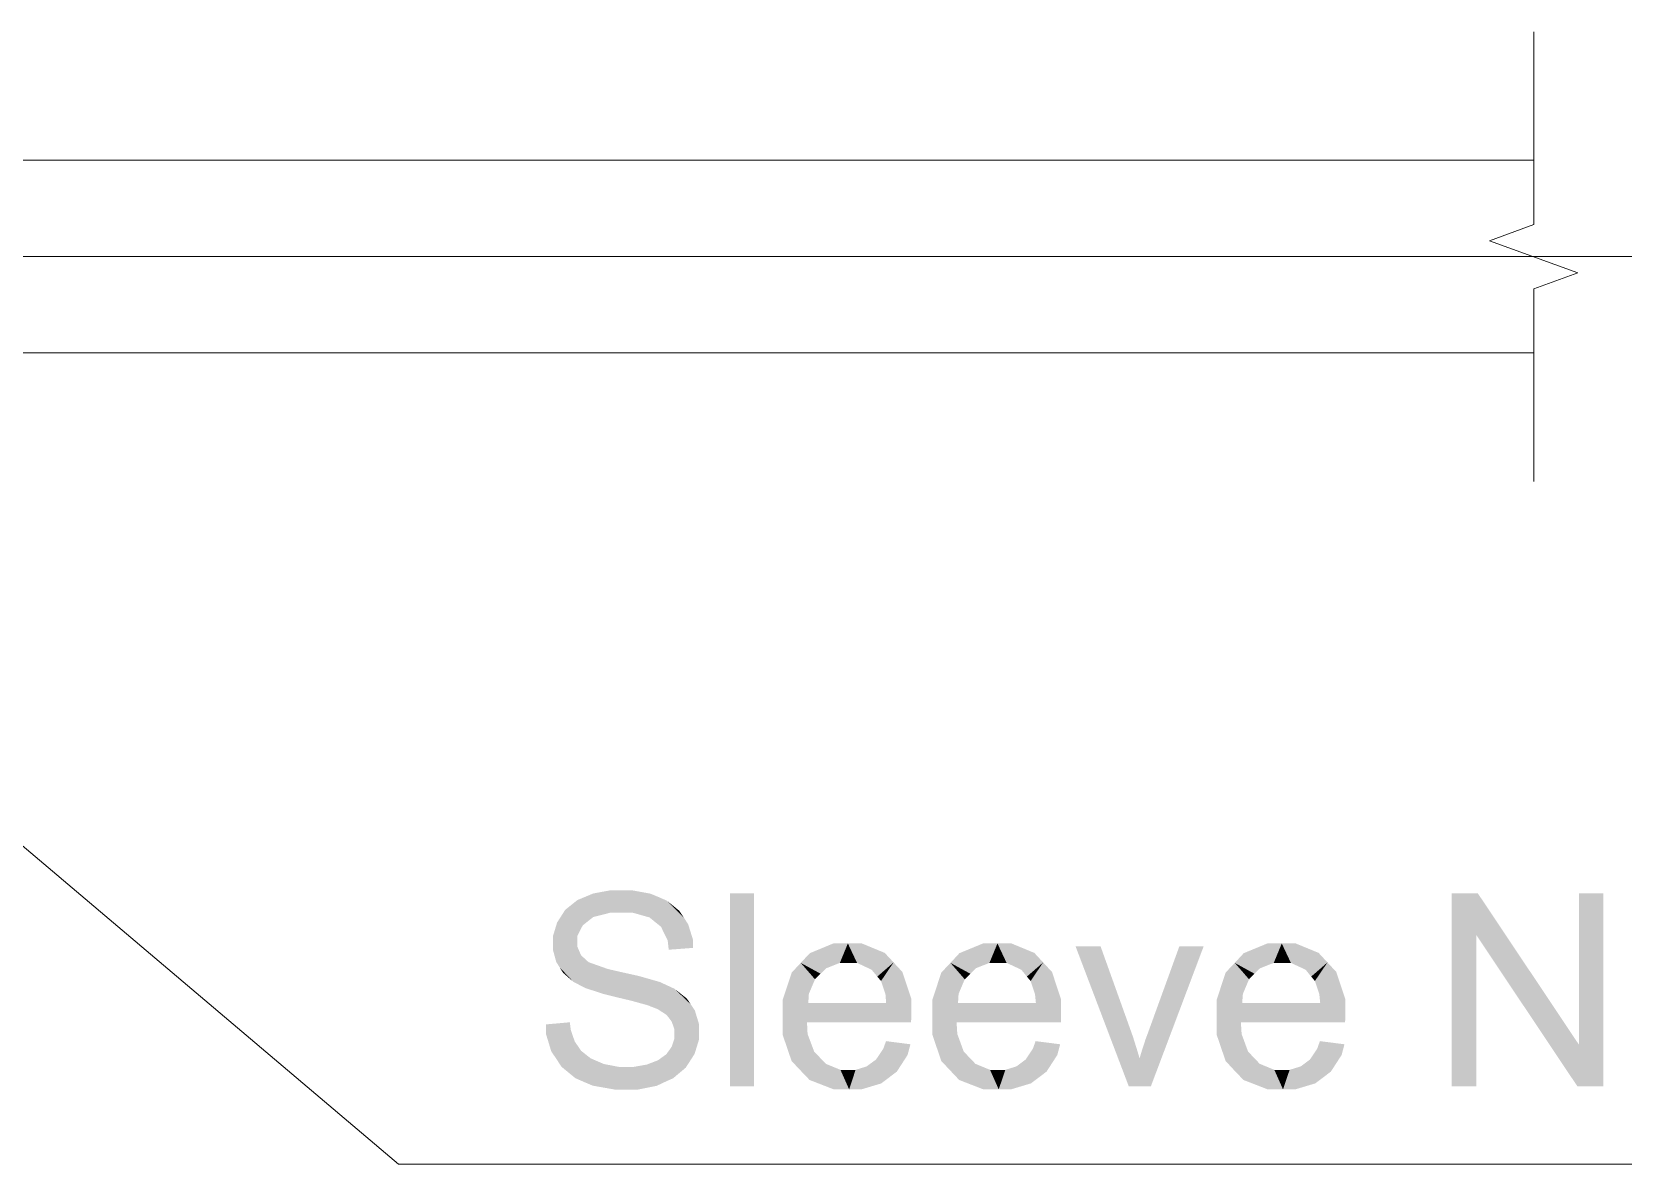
# Model space of a CAD drawing. Header units: millimetres. Extents: x 2 to 579, y 1 to 405.
# Drawn here: x 204.66 to 215.79, y 91.33 to 99.26 of the extents above; entities that cross this region are included whole.
import ezdxf

# ---------------------------------------------------------------- set-up
doc = ezdxf.new("R2010")
doc.units = ezdxf.units.MM
doc.linetypes.add('XKITLINE00', pattern=[0])
doc.layers.add('LinkedObject', color=7, linetype='Continuous', lineweight=0)

# ---------------------------------------------------------------- blocks, each defined once
blk = doc.blocks.new('*A4')
at = {"layer": 'LinkedObject'}
for points in [[(208.71, 93.246), (208.704, 93.088), (208.586, 93.223)], [(208.778, 93.246), (208.704, 93.088), (208.71, 93.246)], [(208.704, 93.088), (208.778, 93.246), (208.785, 93.088)], [(208.778, 93.246), (208.863, 93.088), (208.785, 93.088)], [(208.985, 93.222), (208.778, 93.246), (208.853, 93.246)], [(209.043, 93.198), (208.778, 93.246), (208.985, 93.222)], [(208.98, 93.055), (208.778, 93.246), (209.043, 93.198)], [(208.863, 93.088), (208.778, 93.246), (208.98, 93.055)], [(208.475, 93.177), (208.549, 93.029), (208.39, 93.109)], [(208.586, 93.058), (208.475, 93.177), (208.531, 93.2)], [(208.549, 93.029), (208.475, 93.177), (208.586, 93.058)], [(208.586, 93.223), (208.704, 93.088), (208.531, 93.2)], [(208.531, 93.2), (208.704, 93.088), (208.586, 93.058)], [(209.043, 93.198), (209.02, 93.022), (208.98, 93.055)], [(209.1, 93.173), (209.02, 93.022), (209.043, 93.198)], [(209.02, 93.022), (209.1, 93.173), (209.06, 92.99)], [(209.06, 92.99), (209.1, 93.173), (209.219, 93.055)], [(209.219, 93.055), (209.1, 93.173), (209.188, 93.102)], [(209.71, 93.223), (209.544, 91.873), (209.544, 93.223)], [(209.71, 91.873), (209.544, 91.873), (209.71, 93.223)], [(214.595, 93.223), (214.766, 92.933), (214.595, 91.873)], [(214.766, 92.933), (214.595, 93.223), (214.778, 93.223)], [(214.766, 92.933), (214.778, 93.223), (215.474, 91.873)], [(215.474, 91.873), (214.778, 93.223), (215.486, 92.163)], [(215.657, 93.223), (215.486, 92.163), (215.486, 93.223)], [(215.657, 91.873), (215.486, 92.163), (215.657, 93.223)], [(208.362, 93.065), (208.304, 92.874), (208.333, 93.02)], [(208.512, 92.999), (208.304, 92.874), (208.362, 93.065)], [(208.333, 93.02), (208.304, 92.874), (208.304, 92.925)], [(208.39, 93.109), (208.549, 93.029), (208.362, 93.065)], [(208.362, 93.065), (208.549, 93.029), (208.512, 92.999)], [(209.219, 93.055), (209.107, 92.893), (209.06, 92.99)], [(209.25, 93.008), (209.107, 92.893), (209.219, 93.055)], [(209.283, 92.902), (209.107, 92.893), (209.25, 93.008)], [(208.475, 92.927), (208.304, 92.874), (208.512, 92.999)], [(208.304, 92.874), (208.475, 92.927), (208.475, 92.885)], [(209.285, 92.842), (209.107, 92.893), (209.283, 92.902)], [(214.595, 91.873), (214.766, 92.933), (214.766, 91.873)], [(208.475, 92.849), (208.304, 92.874), (208.475, 92.885)], [(208.304, 92.874), (208.475, 92.849), (208.304, 92.827)], [(208.304, 92.827), (208.475, 92.849), (208.327, 92.743)], [(208.327, 92.743), (208.475, 92.849), (208.351, 92.705)], [(208.351, 92.705), (208.475, 92.849), (208.501, 92.789)], [(208.501, 92.789), (208.446, 92.605), (208.351, 92.705)], [(208.527, 92.766), (208.446, 92.605), (208.501, 92.789)], [(209.107, 92.893), (209.285, 92.842), (209.114, 92.829)], [(210.266, 92.873), (210.038, 92.737), (210.102, 92.805)], [(210.368, 92.873), (210.038, 92.737), (210.266, 92.873)], [(210.312, 92.737), (210.038, 92.737), (210.368, 92.873)], [(210.312, 92.737), (210.368, 92.873), (210.369, 92.737)], [(210.368, 92.873), (210.432, 92.737), (210.369, 92.737)], [(210.626, 92.807), (210.368, 92.873), (210.466, 92.873)], [(210.688, 92.74), (210.368, 92.873), (210.626, 92.807)], [(210.534, 92.689), (210.368, 92.873), (210.688, 92.74)], [(210.432, 92.737), (210.368, 92.873), (210.534, 92.689)], [(211.314, 92.873), (211.086, 92.737), (211.149, 92.805)], [(211.415, 92.873), (211.086, 92.737), (211.314, 92.873)], [(211.359, 92.737), (211.086, 92.737), (211.415, 92.873)], [(211.359, 92.737), (211.415, 92.873), (211.416, 92.737)], [(211.415, 92.873), (211.479, 92.737), (211.416, 92.737)], [(211.673, 92.807), (211.415, 92.873), (211.513, 92.873)], [(211.735, 92.74), (211.415, 92.873), (211.673, 92.807)], [(211.582, 92.689), (211.415, 92.873), (211.735, 92.74)], [(211.479, 92.737), (211.415, 92.873), (211.582, 92.689)], [(212.137, 92.852), (212.334, 91.873), (211.962, 92.852)], [(212.347, 92.266), (212.334, 91.873), (212.137, 92.852)], [(212.858, 92.852), (212.471, 92.254), (212.688, 92.852)], [(212.489, 91.873), (212.471, 92.254), (212.858, 92.852)], [(213.304, 92.873), (213.076, 92.737), (213.139, 92.805)], [(213.405, 92.873), (213.076, 92.737), (213.304, 92.873)], [(213.349, 92.737), (213.076, 92.737), (213.405, 92.873)], [(213.349, 92.737), (213.405, 92.873), (213.406, 92.737)], [(213.405, 92.873), (213.469, 92.737), (213.406, 92.737)], [(213.663, 92.807), (213.405, 92.873), (213.503, 92.873)], [(213.725, 92.74), (213.405, 92.873), (213.663, 92.807)], [(213.572, 92.689), (213.405, 92.873), (213.725, 92.74)], [(213.469, 92.737), (213.405, 92.873), (213.572, 92.689)], [(208.351, 92.705), (208.446, 92.605), (208.374, 92.668)], [(208.446, 92.605), (208.527, 92.766), (208.495, 92.579)], [(208.495, 92.579), (208.527, 92.766), (208.553, 92.742)], [(208.495, 92.579), (208.553, 92.742), (208.532, 92.56)], [(208.532, 92.56), (208.553, 92.742), (208.662, 92.518)], [(208.662, 92.518), (208.553, 92.742), (208.688, 92.694)], [(208.662, 92.518), (208.688, 92.694), (208.755, 92.495)], [(208.755, 92.495), (208.688, 92.694), (208.797, 92.669)], [(210.038, 92.737), (209.911, 92.477), (209.975, 92.669)], [(210.138, 92.622), (209.911, 92.477), (210.038, 92.737)], [(210.038, 92.737), (210.177, 92.661), (210.138, 92.622)], [(210.177, 92.661), (210.038, 92.737), (210.216, 92.699)], [(210.216, 92.699), (210.038, 92.737), (210.312, 92.737)], [(210.534, 92.689), (210.688, 92.74), (210.574, 92.641)], [(210.688, 92.74), (210.6, 92.61), (210.574, 92.641)], [(210.6, 92.61), (210.688, 92.74), (210.631, 92.518)], [(210.631, 92.518), (210.688, 92.74), (210.812, 92.485)], [(210.812, 92.485), (210.688, 92.74), (210.75, 92.673)], [(211.086, 92.737), (210.959, 92.477), (211.022, 92.669)], [(211.186, 92.622), (210.959, 92.477), (211.086, 92.737)], [(211.086, 92.737), (211.225, 92.661), (211.186, 92.622)], [(211.225, 92.661), (211.086, 92.737), (211.263, 92.699)], [(211.263, 92.699), (211.086, 92.737), (211.359, 92.737)], [(211.582, 92.689), (211.735, 92.74), (211.621, 92.641)], [(211.735, 92.74), (211.647, 92.61), (211.621, 92.641)], [(211.647, 92.61), (211.735, 92.74), (211.678, 92.518)], [(211.678, 92.518), (211.735, 92.74), (211.859, 92.485)], [(211.859, 92.485), (211.735, 92.74), (211.797, 92.673)], [(213.076, 92.737), (212.949, 92.477), (213.012, 92.669)], [(213.176, 92.622), (212.949, 92.477), (213.076, 92.737)], [(213.076, 92.737), (213.214, 92.661), (213.176, 92.622)], [(213.214, 92.661), (213.076, 92.737), (213.253, 92.699)], [(213.253, 92.699), (213.076, 92.737), (213.349, 92.737)], [(213.572, 92.689), (213.725, 92.74), (213.611, 92.641)], [(213.725, 92.74), (213.637, 92.61), (213.611, 92.641)], [(213.637, 92.61), (213.725, 92.74), (213.668, 92.518)], [(213.668, 92.518), (213.725, 92.74), (213.849, 92.485)], [(213.849, 92.485), (213.725, 92.74), (213.787, 92.673)], [(208.755, 92.495), (208.797, 92.669), (208.848, 92.473)], [(208.848, 92.473), (208.797, 92.669), (208.905, 92.645)], [(208.848, 92.473), (208.905, 92.645), (208.968, 92.44)], [(208.968, 92.44), (208.905, 92.645), (208.995, 92.429)], [(208.995, 92.429), (208.905, 92.645), (209.037, 92.413)], [(209.055, 92.602), (209.037, 92.413), (208.905, 92.645)], [(209.095, 92.583), (209.037, 92.413), (209.055, 92.602)], [(209.037, 92.413), (209.095, 92.583), (209.098, 92.373)], [(209.098, 92.373), (209.095, 92.583), (209.154, 92.556)], [(210.095, 92.52), (209.911, 92.477), (210.138, 92.622)], [(211.143, 92.52), (210.959, 92.477), (211.186, 92.622)], [(213.133, 92.52), (212.949, 92.477), (213.176, 92.622)], [(209.098, 92.373), (209.154, 92.556), (209.117, 92.35)], [(209.117, 92.35), (209.154, 92.556), (209.135, 92.326)], [(209.154, 92.556), (209.269, 92.446), (209.135, 92.326)], [(209.269, 92.446), (209.154, 92.556), (209.241, 92.487)], [(209.911, 92.477), (210.095, 92.52), (210.091, 92.456)], [(210.091, 92.456), (209.911, 92.354), (209.911, 92.477)], [(210.091, 92.456), (210.812, 92.364), (209.911, 92.354)], [(210.636, 92.456), (210.812, 92.364), (210.091, 92.456)], [(210.631, 92.518), (210.812, 92.485), (210.636, 92.456)], [(210.812, 92.364), (210.636, 92.456), (210.812, 92.485)], [(210.959, 92.477), (211.143, 92.52), (211.139, 92.456)], [(211.139, 92.456), (210.959, 92.354), (210.959, 92.477)], [(211.139, 92.456), (211.859, 92.364), (210.959, 92.354)], [(211.684, 92.456), (211.859, 92.364), (211.139, 92.456)], [(211.678, 92.518), (211.859, 92.485), (211.684, 92.456)], [(211.859, 92.364), (211.684, 92.456), (211.859, 92.485)], [(212.949, 92.477), (213.133, 92.52), (213.128, 92.456)], [(213.128, 92.456), (212.949, 92.354), (212.949, 92.477)], [(213.128, 92.456), (213.849, 92.364), (212.949, 92.354)], [(213.674, 92.456), (213.849, 92.364), (213.128, 92.456)], [(213.668, 92.518), (213.849, 92.485), (213.674, 92.456)], [(213.849, 92.364), (213.674, 92.456), (213.849, 92.485)], [(209.135, 92.326), (209.269, 92.446), (209.154, 92.271)], [(209.154, 92.271), (209.269, 92.446), (209.297, 92.404)], [(209.154, 92.271), (209.297, 92.404), (209.154, 92.239)], [(209.154, 92.239), (209.297, 92.404), (209.154, 92.208)], [(209.297, 92.404), (209.326, 92.254), (209.154, 92.208)], [(209.326, 92.254), (209.297, 92.404), (209.326, 92.308)], [(210.812, 92.357), (209.911, 92.354), (210.812, 92.364)], [(210.811, 92.335), (209.911, 92.354), (210.812, 92.357)], [(209.911, 92.354), (210.037, 91.983), (209.911, 92.235)], [(210.086, 92.239), (210.037, 91.983), (209.911, 92.354)], [(210.086, 92.239), (209.911, 92.354), (210.082, 92.32)], [(210.811, 92.32), (209.911, 92.354), (210.811, 92.335)], [(210.082, 92.32), (209.911, 92.354), (210.811, 92.32)], [(211.859, 92.357), (210.959, 92.354), (211.859, 92.364)], [(211.859, 92.335), (210.959, 92.354), (211.859, 92.357)], [(210.959, 92.354), (211.085, 91.983), (210.959, 92.235)], [(211.134, 92.239), (211.085, 91.983), (210.959, 92.354)], [(211.134, 92.239), (210.959, 92.354), (211.129, 92.32)], [(211.859, 92.32), (210.959, 92.354), (211.859, 92.335)], [(211.129, 92.32), (210.959, 92.354), (211.859, 92.32)], [(213.849, 92.357), (212.949, 92.354), (213.849, 92.364)], [(213.849, 92.335), (212.949, 92.354), (213.849, 92.357)], [(212.949, 92.354), (213.074, 91.983), (212.949, 92.235)], [(213.124, 92.239), (213.074, 91.983), (212.949, 92.354)], [(213.124, 92.239), (212.949, 92.354), (213.119, 92.32)], [(213.848, 92.32), (212.949, 92.354), (213.849, 92.335)], [(213.119, 92.32), (212.949, 92.354), (213.848, 92.32)], [(208.428, 92.27), (208.254, 92.306), (208.422, 92.321)], [(208.254, 92.306), (208.328, 92.064), (208.255, 92.239)], [(208.428, 92.27), (208.328, 92.064), (208.254, 92.306)], [(208.255, 92.239), (208.328, 92.064), (208.292, 92.117)], [(208.456, 92.187), (208.328, 92.064), (208.428, 92.27)], [(209.135, 92.15), (209.326, 92.254), (209.295, 92.099)], [(209.154, 92.208), (209.326, 92.254), (209.135, 92.15)], [(209.295, 92.099), (209.326, 92.254), (209.326, 92.2)], [(209.911, 92.235), (210.037, 91.983), (209.974, 92.05)], [(210.132, 92.116), (210.037, 91.983), (210.086, 92.239)], [(210.959, 92.235), (211.085, 91.983), (211.022, 92.05)], [(211.179, 92.116), (211.085, 91.983), (211.134, 92.239)], [(212.364, 92.218), (212.334, 91.873), (212.347, 92.266)], [(212.471, 92.254), (212.489, 91.873), (212.451, 92.2)], [(212.949, 92.235), (213.074, 91.983), (213.012, 92.05)], [(213.169, 92.116), (213.074, 91.983), (213.124, 92.239)], [(208.328, 92.064), (208.456, 92.187), (208.363, 92.01)], [(208.363, 92.01), (208.456, 92.187), (208.46, 91.93)], [(208.478, 92.155), (208.46, 91.93), (208.456, 92.187)], [(208.5, 92.122), (208.46, 91.93), (208.478, 92.155)], [(208.5, 92.122), (208.521, 91.903), (208.46, 91.93)], [(208.567, 92.069), (208.521, 91.903), (208.5, 92.122)], [(209.116, 92.123), (209.295, 92.099), (209.097, 92.097)], [(209.135, 92.15), (209.295, 92.099), (209.116, 92.123)], [(210.565, 92.06), (210.806, 92.167), (210.711, 91.976)], [(210.616, 92.136), (210.806, 92.167), (210.565, 92.06)], [(210.806, 92.167), (210.616, 92.136), (210.635, 92.189)], [(210.711, 91.976), (210.806, 92.167), (210.786, 92.092)], [(211.612, 92.06), (211.854, 92.167), (211.759, 91.976)], [(211.663, 92.136), (211.854, 92.167), (211.612, 92.06)], [(211.854, 92.167), (211.663, 92.136), (211.682, 92.189)], [(211.759, 91.976), (211.854, 92.167), (211.834, 92.092)], [(212.395, 92.119), (212.334, 91.873), (212.364, 92.218)], [(212.41, 92.068), (212.334, 91.873), (212.395, 92.119)], [(212.451, 92.2), (212.489, 91.873), (212.421, 92.107)], [(213.602, 92.06), (213.844, 92.167), (213.749, 91.976)], [(213.653, 92.136), (213.844, 92.167), (213.602, 92.06)], [(213.844, 92.167), (213.653, 92.136), (213.672, 92.189)], [(213.749, 91.976), (213.844, 92.167), (213.824, 92.092)], [(215.486, 92.163), (215.657, 91.873), (215.474, 91.873)], [(208.521, 91.903), (208.567, 92.069), (208.583, 91.877)], [(208.613, 92.049), (208.583, 91.877), (208.567, 92.069)], [(208.659, 92.029), (208.583, 91.877), (208.613, 92.049)], [(208.659, 92.029), (208.736, 91.85), (208.583, 91.877)], [(208.763, 92.009), (208.736, 91.85), (208.659, 92.029)], [(208.763, 92.009), (208.828, 91.85), (208.736, 91.85)], [(208.82, 92.009), (208.828, 91.85), (208.763, 92.009)], [(208.82, 92.009), (208.9, 91.85), (208.828, 91.85)], [(208.871, 92.009), (208.9, 91.85), (208.82, 92.009)], [(208.961, 92.025), (209.087, 91.903), (208.871, 92.009)], [(208.871, 92.009), (209.087, 91.903), (208.9, 91.85)], [(209, 92.04), (209.233, 92.003), (208.961, 92.025)], [(209.145, 91.929), (208.961, 92.025), (209.233, 92.003)], [(209.087, 91.903), (208.961, 92.025), (209.145, 91.929)], [(209.039, 92.055), (209.233, 92.003), (209, 92.04)], [(209.097, 92.097), (209.264, 92.051), (209.039, 92.055)], [(209.039, 92.055), (209.264, 92.051), (209.233, 92.003)], [(209.264, 92.051), (209.097, 92.097), (209.295, 92.099)], [(210.037, 91.983), (210.132, 92.116), (210.1, 91.917)], [(210.173, 92.073), (210.1, 91.917), (210.132, 92.116)], [(210.214, 92.03), (210.1, 91.917), (210.173, 92.073)], [(210.214, 92.03), (210.377, 91.851), (210.1, 91.917)], [(210.316, 91.988), (210.377, 91.851), (210.214, 92.03)], [(210.5, 92.012), (210.656, 91.934), (210.422, 91.988)], [(210.532, 92.036), (210.711, 91.976), (210.5, 92.012)], [(210.656, 91.934), (210.5, 92.012), (210.711, 91.976)], [(210.565, 92.06), (210.711, 91.976), (210.532, 92.036)], [(211.085, 91.983), (211.179, 92.116), (211.147, 91.917)], [(211.22, 92.073), (211.147, 91.917), (211.179, 92.116)], [(211.261, 92.03), (211.147, 91.917), (211.22, 92.073)], [(211.261, 92.03), (211.424, 91.851), (211.147, 91.917)], [(211.363, 91.988), (211.424, 91.851), (211.261, 92.03)], [(211.548, 92.012), (211.704, 91.934), (211.47, 91.988)], [(211.58, 92.036), (211.759, 91.976), (211.548, 92.012)], [(211.704, 91.934), (211.548, 92.012), (211.759, 91.976)], [(211.612, 92.06), (211.759, 91.976), (211.58, 92.036)], [(212.41, 92.068), (212.489, 91.873), (212.334, 91.873)], [(212.421, 92.107), (212.489, 91.873), (212.41, 92.068)], [(213.074, 91.983), (213.169, 92.116), (213.137, 91.917)], [(213.21, 92.073), (213.137, 91.917), (213.169, 92.116)], [(213.251, 92.03), (213.137, 91.917), (213.21, 92.073)], [(213.251, 92.03), (213.414, 91.851), (213.137, 91.917)], [(213.353, 91.988), (213.414, 91.851), (213.251, 92.03)], [(213.538, 92.012), (213.694, 91.934), (213.46, 91.988)], [(213.57, 92.036), (213.749, 91.976), (213.538, 92.012)], [(213.694, 91.934), (213.538, 92.012), (213.749, 91.976)], [(213.602, 92.06), (213.749, 91.976), (213.57, 92.036)], [(208.9, 91.85), (209.087, 91.903), (209.03, 91.876)], [(210.1, 91.917), (210.377, 91.851), (210.27, 91.851)], [(210.377, 91.988), (210.377, 91.851), (210.316, 91.988)], [(210.422, 91.988), (210.656, 91.934), (210.377, 91.851)], [(210.422, 91.988), (210.377, 91.851), (210.377, 91.988)], [(210.377, 91.851), (210.656, 91.934), (210.462, 91.851)], [(210.462, 91.851), (210.656, 91.934), (210.602, 91.893)], [(211.147, 91.917), (211.424, 91.851), (211.317, 91.851)], [(211.424, 91.988), (211.424, 91.851), (211.363, 91.988)], [(211.47, 91.988), (211.704, 91.934), (211.424, 91.851)], [(211.47, 91.988), (211.424, 91.851), (211.424, 91.988)], [(211.424, 91.851), (211.704, 91.934), (211.509, 91.851)], [(211.509, 91.851), (211.704, 91.934), (211.649, 91.893)], [(213.137, 91.917), (213.414, 91.851), (213.307, 91.851)], [(213.414, 91.988), (213.414, 91.851), (213.353, 91.988)], [(213.46, 91.988), (213.694, 91.934), (213.414, 91.851)], [(213.46, 91.988), (213.414, 91.851), (213.414, 91.988)], [(213.414, 91.851), (213.694, 91.934), (213.499, 91.851)], [(213.499, 91.851), (213.694, 91.934), (213.639, 91.893)]]:
    blk.add_hatch(color=7, dxfattribs=at).paths.add_polyline_path(points, flags=17)
at = {"layer": 'LinkedObject', "color": 7, "linetype": 'XKITLINE00', "lineweight": 0}
for p, q in [((215.169, 99.257), (215.169, 97.907)), ((186.035, 98.358), (215.169, 98.358)), ((215.169, 97.907), (214.86, 97.794)), ((214.86, 97.794), (215.478, 97.569)), ((215.478, 97.569), (215.169, 97.457)), ((215.169, 97.457), (215.169, 96.107)), ((215.169, 97.009), (186.035, 97.009))]:
    blk.add_line(p, q, dxfattribs=at)
at = {"layer": 'LinkedObject', "color": 6, "linetype": 'XKITLINE00', "lineweight": 0}
blk.add_line((204.328, 97.684), (217.501, 97.684), dxfattribs=at)
at = {"layer": 'LinkedObject', "color": 1, "linetype": 'XKITLINE00', "lineweight": 0}
for p, q in [((202.116, 95.653), (207.222, 91.327)), ((207.222, 91.327), (217.696, 91.327))]:
    blk.add_line(p, q, dxfattribs=at)

msp = doc.modelspace()

# ---------------------------------------------------------------- block references
at = {"lineweight": 0}
msp.add_blockref('*A4', (0, 0), dxfattribs=at)

doc.saveas('drawing.dxf')
